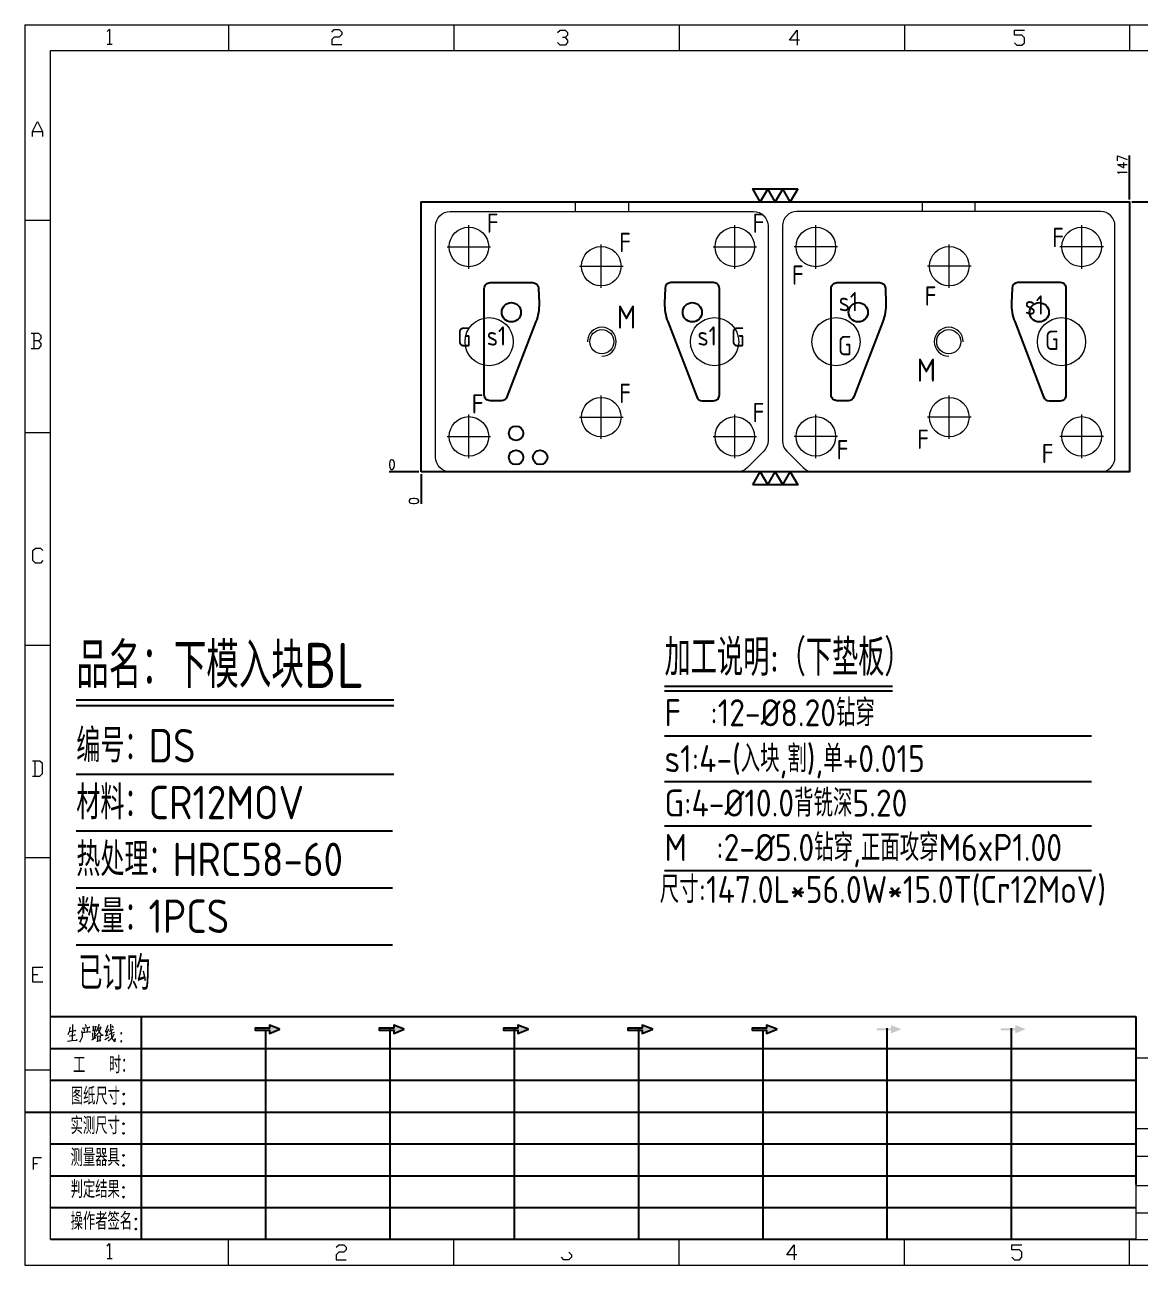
# Model space of a CAD drawing. Header units: millimetres. Extents: x 88508 to 142116, y -5268 to 20283.
# Drawn here: x 100053.3 to 100284.8, y -5268 to -5010.7 of the extents above; entities that cross this region are included whole.
import ezdxf
from ezdxf.enums import TextEntityAlignment as Align

# ---------------------------------------------------------------- set-up
doc = ezdxf.new("R2010")
doc.units = ezdxf.units.MM
for name, pattern in [('$TD_AUDIT_GENERATED_(575F8F)', [0]), ('CENTER', [0]), ('DASHED', [0]), ('HIDDEN', [0])]:
    doc.linetypes.add(name, pattern=pattern)
for name, color, linetype in [('DIM', 4, 'Continuous'), ('LB_P', 2, 'Continuous'), ('LB_P_O', 1, '$TD_AUDIT_GENERATED_(575F8F)'), ('PRESS', 3, 'Continuous'), ('TEXT', 4, 'Continuous')]:
    doc.layers.add(name, color=color, linetype=linetype)
doc.styles.add('chinesef_fs', font='simplex.shx', dxfattribs={"bigfont": 'gbcbig.shx'})
doc.styles.add('gbenor', font='gbenor.shx', dxfattribs={"bigfont": 'gbcbig.shx'})
doc.styles.add('GBENOR_', font='gbenor.shx', dxfattribs={"bigfont": 'gbcbig'})
doc.styles.get("Standard").update_dxf_attribs({"font": 'txt.shx', "width": 0.85, "bigfont": 'ctxt.shx'})
doc.styles.add('TXT', font='txt.shx', dxfattribs={"width": 0.8, "bigfont": 'ctxt.shx'})
doc.dimstyles.new('T-2-WX', dxfattribs={"dimtxt": 2, "dimasz": 2, "dimexe": 0.5, "dimexo": 0.5, "dimgap": 0.5, "dimtad": 1, "dimtxsty": 'Standard', "dimblk": 'OPEN30', "dimcen": 0, "dimazin": 3, "dimtfac": 1, "dimtmove": 0, "dimatfit": 3, "dimldrblk": 'OPEN30', "dimlwd": -1, "dimlwe": -1})

# ---------------------------------------------------------------- blocks, each defined once
blk = doc.blocks.new('*D8788')
at = {"layer": 'Defpoints', "color": 0}
for p in [(100282.59, -5047.44), (100287.59, -5047.44), (100135.59, -5103.44)]:
    blk.add_point(p, dxfattribs=at)
at = {"layer": 'DIM', "color": 0, "linetype": 'Continuous'}
blk.add_line((100283.09, -5047.44), (100290.84, -5047.44), dxfattribs=at)
at = {"layer": 'DIM', "color": 0, "insert": (100289.46, -5045.94), "char_height": 2, "attachment_point": 5}
blk.add_mtext('56', dxfattribs=at)
blk = doc.blocks.new('_Open30')
blk = doc.blocks.new('*D8789')
at = {"layer": 'Defpoints', "color": 0}
for p in [(100130.59, -5103.44), (100135.59, -5103.44), (100135.59, -5103.44)]:
    blk.add_point(p, dxfattribs=at)
at = {"layer": 'DIM', "color": 0, "linetype": 'Continuous'}
blk.add_line((100135.09, -5103.44), (100128.95, -5103.44), dxfattribs=at)
at = {"layer": 'DIM', "color": 0, "insert": (100129.52, -5101.94), "char_height": 2, "attachment_point": 5}
blk.add_mtext('0', dxfattribs=at)
blk = doc.blocks.new('*D8790')
at = {"layer": 'Defpoints', "color": 0}
for p in [(100135.59, -5103.44), (100135.59, -5103.44), (100135.59, -5108.44)]:
    blk.add_point(p, dxfattribs=at)
at = {"layer": 'DIM', "color": 0, "linetype": 'Continuous'}
blk.add_line((100135.59, -5103.94), (100135.59, -5110.07), dxfattribs=at)
at = {"layer": 'DIM', "color": 0, "insert": (100134.09, -5109.51), "char_height": 2, "attachment_point": 5, "rotation": 90}
blk.add_mtext('0', dxfattribs=at)
blk = doc.blocks.new('*D8791')
at = {"layer": 'Defpoints', "color": 0}
for p in [(100282.59, -5042.44), (100282.59, -5047.44), (100135.59, -5103.44)]:
    blk.add_point(p, dxfattribs=at)
at = {"layer": 'DIM', "color": 0, "linetype": 'Continuous'}
blk.add_line((100282.59, -5046.94), (100282.59, -5037.81), dxfattribs=at)
at = {"layer": 'DIM', "color": 0, "insert": (100281.09, -5039.87), "char_height": 2, "attachment_point": 5, "rotation": 90}
blk.add_mtext('147', dxfattribs=at)
blk = doc.blocks.new('U40')
for points in [[(351.8, 337.7), (351.8, 333.2), (367, 339.3), (351.8, 345.3), (351.8, 340.8), (331.2, 340.8), (331.2, 337.7)], [(545.7, 339.3), (530.6, 345.3), (530.6, 340.8), (509.9, 340.8), (509.9, 337.7), (530.6, 337.7), (530.6, 333.2)], [(724.5, 339.3), (709.3, 345.3), (709.3, 340.8), (688.7, 340.8), (688.7, 337.7), (709.3, 337.7), (709.3, 333.2)], [(903.3, 339.3), (888.1, 345.3), (888.1, 340.8), (867.5, 340.8), (867.5, 337.7), (888.1, 337.7), (888.1, 333.2)], [(1082.1, 339.3), (1066.9, 345.3), (1066.9, 340.8), (1046.3, 340.8), (1046.3, 337.7), (1066.9, 337.7), (1066.9, 333.2)], [(1245.7, 337.7), (1245.7, 333.2), (1260.9, 339.3), (1245.7, 345.3), (1245.7, 340.8), (1225.1, 340.8), (1225.1, 337.7)], [(1424.5, 337.7), (1424.5, 333.2), (1439.7, 339.3), (1424.5, 345.3), (1424.5, 340.8), (1403.8, 340.8), (1403.8, 337.7)]]:
    blk.add_hatch(color=3).paths.add_polyline_path(points)
at = {"color": 254, "lineweight": 18}
for p, q in [((0, 1783.5), (0, 0)), ((0, 1783.5), (2530.2, 1783.5)), ((941.1, 1783.5), (941.1, 1746.5)), ((1265.1, 1783.5), (1265.1, 1746.5)), ((1589.1, 1783.5), (1589.1, 1746.5)), ((37, 37), (37, 1746.5)), ((37, 1746.5), (2493.2, 1746.5)), ((0, 1502.7), (37, 1502.7)), ((0, 1197.2), (37, 1197.2)), ((0, 891.7), (37, 891.7)), ((0, 586.3), (37, 586.3)), ((1598.1, 298), (2493.2, 298)), ((0, 280.8), (37, 280.8)), ((1598.2, 196.6), (2493.2, 196.6)), ((2493.2, 156.4), (1598.2, 156.4)), ((2493.2, 114.1), (1598.2, 114.1)), ((2493.2, 75), (1598.2, 75)), ((37, 37), (2493.2, 37)), ((941.1, 0), (941.1, 37)), ((1265.1, 0), (1265.1, 37)), ((1589.1, 0), (1589.1, 37)), ((0, 0), (2530.2, 0))]:
    blk.add_line(p, q, dxfattribs=at)
at = {"color": 254, "linetype": 'Continuous', "lineweight": 18}
for p, q in [((293.1, 1783.5), (293.1, 1746.5)), ((617.1, 1783.5), (617.1, 1746.5)), ((1598.1, 298), (1598.1, 37)), ((1598.2, 298), (1598.2, 37)), ((293.1, 0), (293.1, 37)), ((617.1, 0), (617.1, 37))]:
    blk.add_line(p, q, dxfattribs=at)
for p, q in [((38, 357.6), (1598.2, 357.6)), ((1598.2, 357.6), (1598.2, 116.2)), ((38, 311.8), (1598.2, 311.8)), ((37.1, 266), (1598.2, 266)), ((0.1, 220.2), (1598.2, 220.2)), ((37.1, 174.4), (1598.2, 174.4)), ((37.1, 128.6), (1598.2, 128.6)), ((37.1, 82.8), (1598.2, 82.8))]:
    blk.add_line(p, q)
at = {"color": 254}
for p, q in [((167.8, 37), (167.8, 357.6)), ((525.5, 37), (525.5, 340.8)), ((704.3, 37), (704.3, 340.8)), ((883.1, 37), (883.1, 340.8)), ((1240.6, 37), (1240.6, 340.8)), ((1419.4, 37), (1419.4, 340.8)), ((346.7, 37), (346.7, 337.9)), ((1061.9, 37), (1061.9, 337.7)), ((1598.2, 37), (38, 37))]:
    blk.add_line(p, q, dxfattribs=at)
at = {"color": 92, "lineweight": 18}
for points in [[(118.3, 1773.7), (121.9, 1777.3), (121.9, 1755.8)], [(441.4, 1773.1), (445, 1776.7), (452.2, 1776.7), (455.8, 1773.1), (455.8, 1769.5), (452.2, 1765.9), (445, 1765.9), (441.4, 1762.3), (441.4, 1755.1), (455.8, 1755.1)], [(766.4, 1772.4), (770, 1776), (777.2, 1776), (780.8, 1772.4), (780.8, 1768.8), (777.2, 1765.2), (773.6, 1765.2)], [(1114.4, 1761.4), (1100, 1761.4), (1110.8, 1775.8), (1110.8, 1754.2)], [(1423.4, 1757.7), (1427, 1754.1), (1434.2, 1754.1), (1437.8, 1757.7), (1437.8, 1764.9), (1434.2, 1768.5), (1423.4, 1768.5), (1423.4, 1775.7), (1437.8, 1775.7)], [(118.3, 1755.8), (125.5, 1755.8)], [(777.2, 1765.2), (780.8, 1761.6), (780.8, 1758), (777.2, 1754.4), (770, 1754.4), (766.4, 1758)], [(11.1, 1622.8), (11.1, 1630), (18.3, 1644.4), (25.5, 1630), (25.5, 1622.8)], [(11.1, 1630), (25.5, 1630)], [(20, 1329), (23.6, 1332.6), (23.6, 1336.2), (20, 1339.8), (9.2, 1339.8)], [(12.8, 1339.8), (12.8, 1318.2)], [(9.2, 1318.2), (20, 1318.2), (23.6, 1321.8), (23.6, 1325.4), (20, 1329), (12.8, 1329)], [(26.1, 1013.2), (22.5, 1009.6), (15.3, 1009.6), (11.7, 1013.2), (11.7, 1027.6), (15.3, 1031.2), (22.5, 1031.2), (26.1, 1027.6)], [(11, 703.2), (21.8, 703.2), (25.4, 706.8), (25.4, 721.2), (21.8, 724.8), (11, 724.8)], [(14.6, 724.8), (14.6, 703.2)], [(26.1, 407), (11.7, 407), (11.7, 428.6), (26.1, 428.6)], [(11.7, 417.8), (18.9, 417.8)], [(12.3, 137.7), (12.3, 155), (23.8, 155)], [(12.3, 146.4), (18.1, 146.4)], [(118.3, 27.4), (121.9, 31), (121.9, 9.4)], [(447.9, 25.7), (451.5, 29.3), (458.7, 29.3), (462.3, 25.7), (462.3, 22.1), (458.7, 18.5), (451.5, 18.5), (447.9, 14.9), (447.9, 7.7), (462.3, 7.7)], [(782.7, 18.5), (786.3, 14.9), (786.3, 11.3), (782.7, 7.7), (775.5, 7.7), (771.9, 11.3)], [(1110.3, 14.9), (1095.9, 14.9), (1106.7, 29.3), (1106.7, 7.7)], [(1419.9, 11.3), (1423.5, 7.7), (1430.7, 7.7), (1434.3, 11.3), (1434.3, 18.5), (1430.7, 22.1), (1419.9, 22.1), (1419.9, 29.3), (1434.3, 29.3)], [(118.3, 9.4), (125.5, 9.4)]]:
    blk.add_lwpolyline(points, dxfattribs=at)
at = {"color": 92, "lineweight": 0}
for points in [[(65, 342.2), (64.8, 341), (64.1, 337.9), (63.6, 335.7), (62.8, 333.5), (62.1, 331.4)], [(68.4, 345.9), (68.7, 344.4), (68.1, 322.9)], [(82.6, 340.8), (93.7, 342.2), (93.3, 342.4), (92.4, 342)], [(86.1, 336.1), (86, 337.5), (85.3, 339.8)], [(86.7, 346.7), (87.9, 344.6), (88.3, 343)], [(90.3, 341), (90.4, 339.6), (89.1, 335.3)], [(97.8, 344), (98.1, 342.6), (98.1, 340.8), (98.1, 337.9), (98.1, 336.3), (98.2, 337.7), (102.1, 338.3), (101.8, 338.3), (102.1, 343.6), (102.1, 343.2), (102.1, 342.8), (98.2, 342.2)], [(105.5, 341.2), (105.9, 341), (109.6, 341.8), (109.3, 342.6), (108.5, 339.6), (107.6, 337.3), (106.9, 335.9), (105.9, 334.3), (104.3, 332), (103.1, 330.4), (101.9, 329.4)], [(106.6, 346.5), (106.5, 345.2), (105.1, 341.2), (104.2, 338.9), (103.1, 336.3), (102.6, 335.5)], [(104.9, 339.1), (105.3, 338.7), (107, 335.7), (108.6, 333.3), (109.9, 331.2), (110.3, 330.8), (112.6, 330.8), (110.2, 331.2), (109, 332.6)], [(119.3, 344.8), (119.1, 343.8), (116.8, 338.5), (115.4, 335.5), (119.3, 336.3)], [(120.3, 339.4), (118.1, 333.5), (116.4, 330), (116.1, 329.8), (120.5, 331.4)], [(121.7, 336.7), (127.7, 339.6)], [(123.4, 346.5), (123.5, 345.4), (123.5, 340.8), (123.8, 337.3), (124, 335.3), (124.2, 333.1), (124.5, 331), (124.8, 329), (125.2, 327.4), (125.9, 325.7), (126.9, 323.9), (127.9, 322.7), (128.9, 321.7), (129.6, 321.3), (129.9, 326.1), (129.4, 321.5)], [(127.7, 341.6), (127.2, 342.4), (125.7, 344.2)], [(61.4, 322.3), (68.2, 322.9), (75.3, 323.7), (74.9, 323.9), (73.8, 323.5)], [(63.8, 335.9), (73.4, 337.5), (73.1, 337.7), (72.5, 337.3)], [(64.5, 329.6), (64.8, 329.6), (65.1, 329.6), (72.5, 331), (71.9, 331), (70.9, 330.8)], [(82.6, 335.1), (82.6, 331.8), (82.3, 329), (81.9, 326.8), (81.2, 324.9), (80.3, 323.1), (79.6, 321.9), (78.8, 320.9)], [(93.3, 335.5), (94.1, 335.7), (94.3, 335.5), (82.6, 334.3), (82.6, 335.1), (82.2, 336.9)], [(96.5, 323.9), (102.8, 327.2)], [(97.2, 334.3), (97.5, 333.5), (97.7, 324.7)], [(100.2, 337.9), (100.1, 325.9)], [(100.2, 332.6), (102.4, 333.1)], [(104.2, 330), (104.5, 329), (104.5, 321.1), (104.3, 322.1), (104.5, 322.7), (109.2, 323.1), (108.6, 323.1), (109, 329.2), (109, 330), (109.3, 329.4), (108.6, 329.4), (104.6, 328.8)], [(115.3, 324.3), (121.5, 328.2)], [(128.2, 332.4), (128.1, 331.6), (126.9, 329.6), (125.8, 328), (124.5, 326.3), (123, 324.7), (121.4, 323.3), (120.1, 322.3)], [(121.4, 332.2), (128.8, 335.1)]]:
    blk.add_lwpolyline(points, dxfattribs=at)
for points in [[(367, 339.3), (351.8, 345.3), (351.8, 340.8), (331.2, 340.8), (331.2, 337.7), (351.8, 337.7), (351.8, 333.2), (367, 339.3)], [(545.7, 339.3), (530.6, 345.3), (530.6, 340.8), (509.9, 340.8), (509.9, 337.7), (530.6, 337.7), (530.6, 333.2), (545.7, 339.3)], [(724.5, 339.3), (709.3, 345.3), (709.3, 340.8), (688.7, 340.8), (688.7, 337.7), (709.3, 337.7), (709.3, 333.2), (724.5, 339.3)], [(903.3, 339.3), (888.1, 345.3), (888.1, 340.8), (867.5, 340.8), (867.5, 337.7), (888.1, 337.7), (888.1, 333.2), (903.3, 339.3)], [(1082.1, 339.3), (1066.9, 345.3), (1066.9, 340.8), (1046.3, 340.8), (1046.3, 337.7), (1066.9, 337.7), (1066.9, 333.2), (1082.1, 339.3)]]:
    blk.add_lwpolyline(points)
for points in [[(138.7, 332.4), (139.4, 333.5), (138.7, 334.5), (138, 333.5)], [(138.7, 320.9), (139.4, 321.9), (138.7, 322.9), (138, 321.9)]]:
    blk.add_lwpolyline(points, close=True, dxfattribs=at)
at = {"color": 3, "style": 'chinesef_fs'}
for s, p in [('工  时：', (69.5, 275.7)), ('图纸尺寸:', (66.2, 230.9)), ('实测尺寸:', (65.9, 188.4)), ('测量器具:', (65.9, 142.6)), ('判定结果:', (65.9, 96.8)), ('操作者签名:', (65.9, 51))]:
    blk.add_text(s, height=24.57, dxfattribs=at).set_placement(p)
at = {"lineweight": 18, "style": 'GBENOR_'}
blk.add_attdef('文档路径', (2126, 386.9), '', height=17.8, dxfattribs=at)
at = {"lineweight": 20, "style": 'TXT'}
for tag, height, p in [('18-**-**', 16.3, (1866.6, 256.2)), ('客户名称', 16.1, (1741.1, 134, 0)), ('料厚:', 16.1, (1741.3, 93.2, 0))]:
    blk.add_attdef(tag, text='', height=height, dxfattribs=at).set_placement(p, align=Align.MIDDLE)
for tag, p, height in [('88888', (1850.9, 207.5), 14.9), ('材质:', (1691.2, 168, 0), 16.1), ('核准', (1869.4, 127.5, 0), 16.1), ('设计', (1868.8, 88.3, 0), 16.1), ('绘图', (1868.2, 49.1, 0), 16.1)]:
    blk.add_attdef(tag, p, '', height=height, dxfattribs=at)
for tag, p, height, width in [('3', (2234.7, 206.9), 15.8, 0.7), ('4', (2234.7, 167.4), 15.8, 0.7), ('核准日期', (2041.1, 124.2, 0), 16.1, 0.68), ('设计日期', (2041.1, 84.5, 0), 16.1, 0.68), ('1', (2251.9, 85.9), 14.6, 0.7), ('绘图日期', (2040.9, 46.4, 0), 16.1, 0.68), ('2', (2235, 49.2), 14.6, 0.7)]:
    blk.add_attdef(tag, p, '', height=height, dxfattribs=dict(at, width=width))

msp = doc.modelspace()

# ---------------------------------------------------------------- linework, layer by layer
at = {"layer": 'DIM', "color": 4, "linetype": 'Continuous', "lineweight": 25}
for p, q in [((100064.015, -5150.714), (100129.909, -5150.714)), ((100064.015, -5151.928), (100129.909, -5151.928)), ((100064.015, -5166.154), (100129.909, -5166.154)), ((100064.015, -5177.952), (100129.623, -5177.952)), ((100064.015, -5189.749), (100129.623, -5189.749)), ((100064.015, -5201.546), (100129.623, -5201.546))]:
    msp.add_line(p, q, dxfattribs=at)
at = {"layer": 'LB_P', "linetype": 'Continuous', "lineweight": 15}
for p, q in [((100167.585, -5049.439), (100178.585, -5049.439)), ((100250.585, -5049.439), (100239.585, -5049.439)), ((100172.971, -5065.297), (100172.971, -5056.277))]:
    msp.add_line(p, q, dxfattribs=at)
at = {"layer": 'LB_P', "color": 4, "linetype": 'CENTER', "lineweight": 15}
for p, q in [((100145.498, -5061.297), (100145.498, -5052.277)), ((100200.673, -5061.297), (100200.673, -5052.277)), ((100217.498, -5061.297), (100217.498, -5052.277)), ((100272.673, -5061.297), (100272.673, -5052.277)), ((100140.988, -5056.787), (100150.008, -5056.787)), ((100196.163, -5056.787), (100205.183, -5056.787)), ((100222.008, -5056.787), (100212.988, -5056.787)), ((100245.199, -5065.297), (100245.199, -5056.277)), ((100277.183, -5056.787), (100268.163, -5056.787)), ((100168.461, -5060.787), (100177.481, -5060.787)), ((100249.709, -5060.787), (100240.689, -5060.787)), ((100172.971, -5096.601), (100172.971, -5087.581)), ((100245.199, -5096.601), (100245.199, -5087.581)), ((100145.498, -5100.601), (100145.498, -5091.581)), ((100168.461, -5092.091), (100177.481, -5092.091)), ((100200.673, -5100.601), (100200.673, -5091.581)), ((100217.498, -5100.601), (100217.498, -5091.581)), ((100249.709, -5092.091), (100240.689, -5092.091)), ((100272.673, -5100.601), (100272.673, -5091.581)), ((100140.988, -5096.091), (100150.008, -5096.091)), ((100196.163, -5096.091), (100205.183, -5096.091)), ((100222.008, -5096.091), (100212.988, -5096.091)), ((100277.183, -5096.091), (100268.163, -5096.091))]:
    msp.add_line(p, q, dxfattribs=at)
at = {"layer": 'LB_P', "color": 1, "linetype": 'Continuous', "lineweight": 15}
for points in [[(100167.585, -5049.439), (100167.585, -5047.439), (100178.585, -5047.439), (100178.585, -5049.439), (100204.585, -5049.439, -0.4142136), (100207.585, -5052.439), (100207.585, -5097.025, -0.1989124), (100206.706, -5099.146), (100203.292, -5102.561, -0.1989124), (100201.171, -5103.439), (100141.585, -5103.439, -0.4142136), (100138.585, -5100.439), (100138.585, -5052.439, -0.4142136), (100141.585, -5049.439)], [(100250.585, -5049.439), (100250.585, -5047.439), (100239.585, -5047.439), (100239.585, -5049.439), (100213.585, -5049.439, 0.4142136), (100210.585, -5052.439), (100210.585, -5097.025, 0.1989124), (100211.464, -5099.146), (100214.878, -5102.561, 0.1989124), (100216.999, -5103.439), (100276.585, -5103.439, 0.4142136), (100279.585, -5100.439), (100279.585, -5052.439, 0.4142136), (100276.585, -5049.439)]]:
    msp.add_lwpolyline(points, format="xyb", close=True, dxfattribs=at)
at = {"layer": 'LB_P', "color": 1, "linetype": 'Continuous', "lineweight": 25}
for points in [[(100148.686, -5087.485), (100148.686, -5071.946), (100148.686, -5068.416), (100148.686, -5065.393, -0.4142136), (100149.886, -5064.193), (100158.753, -5064.193, -0.4050649), (100159.953, -5065.356), (100160.05, -5068.455, -0.0999331), (100159.402, -5072.28), (100153.39, -5087.916, -0.3103563), (100152.27, -5088.685), (100149.886, -5088.685, -0.4142136)], [(100197.484, -5087.485), (100197.484, -5071.946), (100197.484, -5068.416), (100197.484, -5065.393, 0.4142136), (100196.284, -5064.193), (100187.417, -5064.193, 0.4050649), (100186.217, -5065.356), (100186.12, -5068.455, 0.0999331), (100186.768, -5072.28), (100192.78, -5087.916, 0.3103563), (100193.9, -5088.685), (100196.284, -5088.685, 0.4142136)], [(100220.686, -5087.485), (100220.686, -5071.946), (100220.686, -5068.416), (100220.686, -5065.393, -0.4142136), (100221.886, -5064.193), (100230.753, -5064.193, -0.4050649), (100231.953, -5065.356), (100232.05, -5068.455, -0.0999331), (100231.402, -5072.28), (100225.39, -5087.916, -0.3103563), (100224.27, -5088.685), (100221.886, -5088.685, -0.4142136)], [(100269.484, -5087.485), (100269.484, -5071.946), (100269.484, -5068.416), (100269.484, -5065.393, 0.4142136), (100268.284, -5064.193), (100259.417, -5064.193, 0.4050649), (100258.217, -5065.356), (100258.12, -5068.455, 0.0999331), (100258.768, -5072.28), (100264.78, -5087.916, 0.3103563), (100265.9, -5088.685), (100268.284, -5088.685, 0.4142136)]]:
    msp.add_lwpolyline(points, format="xyb", close=True, dxfattribs=at)
at = {"layer": 'LB_P', "linetype": 'Continuous', "lineweight": 15}
for centre, radius in [((100145.498, -5056.787), 4.1), ((100200.673, -5056.787), 4.1), ((100217.498, -5056.787), 4.1), ((100272.673, -5056.787), 4.1), ((100172.971, -5060.787), 4.1), ((100245.199, -5060.787), 4.1), ((100173.085, -5076.439), 2.5), ((100245.085, -5076.439), 2.5), ((100172.971, -5092.091), 4.1), ((100245.199, -5092.091), 4.1), ((100145.498, -5096.091), 4.1), ((100200.673, -5096.091), 4.1), ((100217.498, -5096.091), 4.1), ((100272.673, -5096.091), 4.1)]:
    msp.add_circle(centre, radius, dxfattribs=at)
at = {"layer": 'LB_P', "linetype": 'HIDDEN', "lineweight": 15}
for centre in [(100149.686, -5076.439), (100196.484, -5076.439)]:
    msp.add_circle(centre, 5, dxfattribs=at)
at = {"layer": 'LB_P', "color": 52, "linetype": 'DASHED', "lineweight": 15}
for centre in [(100221.686, -5076.439), (100268.484, -5076.439)]:
    msp.add_circle(centre, 5, dxfattribs=at)
at = {"layer": 'LB_P', "linetype": 'Continuous', "lineweight": 15}
for centre, start, end in [((100173.085, -5076.439), 270, 180), ((100245.085, -5076.439), 0, 270)]:
    msp.add_arc(centre, 3, start, end, dxfattribs=at)
at = {"layer": 'LB_P_O', "color": 3}
for centre in [(100154.306, -5070.344), (100191.864, -5070.344), (100226.306, -5070.344), (100263.864, -5070.344)]:
    msp.add_circle(centre, 2, dxfattribs=at)
at = {"layer": 'PRESS', "color": 8, "linetype": 'HIDDEN'}
msp.add_lwpolyline([(100135.585, -5103.439), (100135.585, -5047.439), (100282.585, -5047.439), (100282.585, -5103.439)], close=True, dxfattribs=at)
at = {"layer": 'TEXT', "color": 3, "linetype": 'Continuous'}
for p, q in [((100186.093, -5147.909), (100233.402, -5147.909)), ((100186.093, -5148.889), (100233.402, -5148.889)), ((100186.093, -5158.185), (100274.687, -5158.185)), ((100186.093, -5167.705), (100274.687, -5167.705)), ((100186.093, -5176.922), (100274.687, -5176.922)), ((100186.093, -5186.139), (100274.687, -5186.139))]:
    msp.add_line(p, q, dxfattribs=at)
at = {"layer": 'TEXT', "color": 4}
for points in [[(100213.762, -5044.739), (100212.203, -5047.439), (100210.644, -5044.739), (100209.085, -5047.439), (100207.526, -5044.739), (100205.967, -5047.439), (100204.409, -5044.739), (100213.762, -5044.739)], [(100204.409, -5106.139), (100205.967, -5103.439), (100207.526, -5106.139), (100209.085, -5103.439), (100210.644, -5106.139), (100212.203, -5103.439), (100213.762, -5106.139), (100204.409, -5106.139)]]:
    msp.add_lwpolyline(points, close=True, dxfattribs=at)
for centre in [(100155.276, -5095.439), (100155.276, -5100.439), (100160.276, -5100.439)]:
    msp.add_circle(centre, 1.5, dxfattribs=at)

# ---------------------------------------------------------------- block references
at = {"ltscale": 3, "xscale": 0.1442941332198535, "yscale": 0.1442941332198535, "zscale": 0.1442941332198535}
msp.add_blockref('U40', (100053.325, -5268.044), dxfattribs=at)

# ---------------------------------------------------------------- texts
at = {"layer": 'DIM', "color": 3, "linetype": 'Continuous', "lineweight": 25, "style": 'gbenor'}
for s, height, p in [('品名：下模入块BL', 9.3684, (100064.015, -5148.285)), ('编号：DS', 6.9395, (100064.015, -5163.726)), ('材料：CR12MOV', 6.9395, (100064.015, -5175.523)), ('热处理：HRC58-60', 6.93954, (100064.015, -5187.32)), ('数量：1PCS', 6.9395, (100064.015, -5199.117)), ('已订购', 6.9395, (100064.437, -5210.915))]:
    msp.add_text(s, height=height, dxfattribs=at).set_placement(p)
at = {"layer": 'TEXT', "color": 4, "linetype": 'Continuous', "style": 'gbenor'}
for s, p in [('F', (100150.424, -5051.861)), ('F', (100205.599, -5051.861)), ('F', (100177.897, -5055.861)), ('F', (100267.785, -5054.826)), ('F', (100213.769, -5062.617)), ('s1', (100224.249, -5068.128)), ('F', (100241.307, -5066.969)), ('s1', (100262.857, -5068.834)), ('G', (100144.506, -5075.458)), ('s1', (100151.225, -5075.257)), ('s1', (100194.945, -5075.257)), ('G', (100201.304, -5075.458)), ('G', (100266.5, -5076.166)), ('G', (100223.528, -5077.261)), ('F', (100177.897, -5087.165)), ('F', (100147.301, -5089.362)), ('F', (100205.599, -5091.165)), ('F', (100239.75, -5096.702)), ('F', (100223.043, -5098.851)), ('F', (100265.604, -5099.659))]:
    msp.add_text(s, height=4, dxfattribs=at).set_placement(p, align=Align.MIDDLE_CENTER)
at = {"layer": 'TEXT', "color": 4, "style": 'gbenor'}
for p in [(100178.205, -5071.32), (100240.449, -5082.332)]:
    msp.add_text('M', height=4.8, dxfattribs=at).set_placement(p, align=Align.MIDDLE_CENTER)
at = {"layer": 'TEXT', "color": 4, "linetype": 'Continuous', "style": 'gbenor'}
for s, height, p in [('加工说明:（下垫板）', 7.56, (100186.093, -5145.753)), ('F  :12-%%C8.20钻穿', 5.6, (100186.093, -5156.225)), ('G:4-%%C10.0背铣深5.20', 5.6, (100186.093, -5174.962)), ('M  :2-%%C5.0钻穿,正面攻穿M6xP1.00 ', 5.6, (100186.093, -5184.179)), ('尺寸:147.0L*56.0W*15.0T(Cr12MoV)', 5.6, (100185.113, -5192.897))]:
    msp.add_text(s, height=height, dxfattribs=at).set_placement(p)
at = {"layer": 'TEXT', "color": 1, "linetype": 'Continuous', "style": 'gbenor'}
msp.add_text('s1:4-(入块,割),单+0.015', height=5.6, dxfattribs=at).set_placement((100186.093, -5165.745))

# ---------------------------------------------------------------- dimensions: what is measured, and where the dimension line sits
at = {"layer": 'DIM', "linetype": 'Continuous'}
for feature_location, offset, dtype, origin, picture, middle in [((100282.585, -5047.439), (0, 5), 1, (100135.585, -5103.439), '*D8791', (100281.085, -5039.875)), ((100282.585, -5047.439), (5, 0), 0, (100135.585, -5103.439), '*D8788', (100289.461, -5045.939)), ((100135.585106072, -5103.43923536), (-5, 0), 0, (100135.585106072, -5103.43923536), '*D8789', (100129.518439405, -5101.93923536)), ((100135.585106072, -5103.43923536), (0, -5), 1, (100135.585106072, -5103.43923536), '*D8790', (100134.085106072, -5109.505902026))]:
    dim = msp.add_ordinate_dim(feature_location=feature_location, offset=offset, dtype=dtype, origin=origin, dimstyle='T-2-WX', dxfattribs=at)
    dim.commit()
    dim.dimension.update_dxf_attribs({"geometry": picture, "text_midpoint": middle})

doc.saveas('drawing.dxf')
